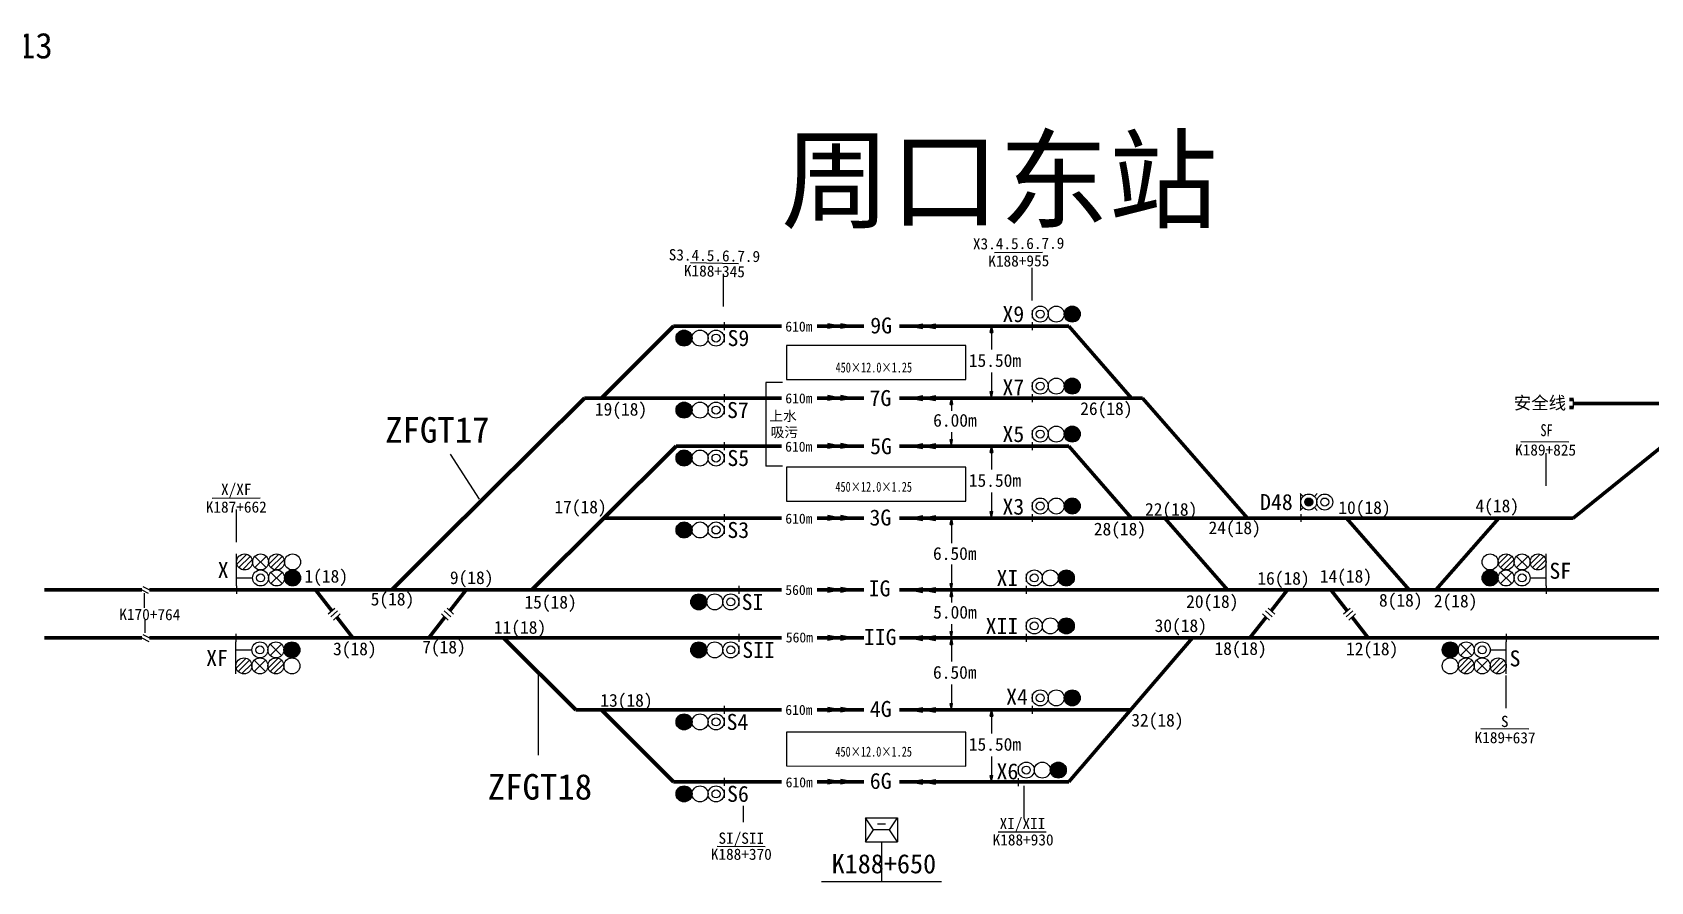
# Model space of a CAD drawing. Header units: millimetres. Extents: x -17381 to -15684, y 1883 to 2345.
# Drawn here: x -16101.4 to -16000.2, y 2022.4 to 2075.5 of the extents above; entities that cross this region are included whole.
import ezdxf
from ezdxf.enums import TextEntityAlignment as Align

# ---------------------------------------------------------------- set-up
doc = ezdxf.new("R2010")
doc.units = ezdxf.units.MM
for name, color, linetype in [('1', 1, 'Continuous'), ('D0', 7, 'Continuous'), ('供电臂', 7, 'Continuous'), ('修改', 4, 'Continuous'), ('站台', 7, 'Continuous')]:
    doc.layers.add(name, color=color, linetype=linetype)
doc.styles.get("Standard").update_dxf_attribs({"font": ''})
doc.styles.add('宋体', font='')
doc.styles.get('Standard').set_extended_font_data('SimSun')
doc.styles.get('宋体').set_extended_font_data('SimSun')

# ---------------------------------------------------------------- blocks, each defined once
blk = doc.blocks.new('Signal-Joint')
blk.add_line((0, 1), (0, -1))
blk = doc.blocks.new('Structure-Dwarf')
blk.add_line((0, -2), (0, 2))
blk = doc.blocks.new('Lights-U')
at = {"color": 50}
for p, q in [((-1.93, -0.52), (0.52, 1.93)), ((-1.41, -1.41), (1.41, 1.41)), ((-0.52, -1.93), (1.93, 0.52))]:
    blk.add_line(p, q, dxfattribs=at)
blk.add_circle((0, 0), 2, dxfattribs=at)
blk = doc.blocks.new('Lights-KDW')
for p, q in [((-1.41, -1.41), (1.41, 1.41)), ((1.41, -1.41), (-1.41, 1.41))]:
    blk.add_line(p, q)
blk.add_circle((0, 0), 2)
blk = doc.blocks.new('Lights-L')
at = {"color": 90}
blk.add_circle((0, 0), 2, dxfattribs=at)
blk = doc.blocks.new('Lights-H')
at = {"color": 10}
for radius in [2, 1.9, 1.8, 1.7, 1.6, 1.5, 1.4, 1.3, 1.2, 1.1, 1, 0.9, 0.8, 0.7, 0.6, 0.5, 0.4, 0.3, 0.2, 0.1]:
    blk.add_circle((0, 0), radius, dxfattribs=at)
blk = doc.blocks.new('Lights-B')
at = {"color": 255}
for radius in [2, 1]:
    blk.add_circle((0, 0), radius, dxfattribs=at)
blk = doc.blocks.new('Structure-4')
blk.add_line((-2, 0), (2, 0))
blk = doc.blocks.new('PM-JZ-ULH2UYB--M--A--X')
for name, p in [('Structure-Dwarf', (0, 7)), ('Lights-U', (2, 7)), ('Lights-KDW', (6, 7)), ('Lights-U', (10, 7)), ('Lights-L', (14, 7)), ('Structure-Dwarf', (0, 3)), ('Lights-B', (6, 3)), ('Lights-KDW', (10, 3)), ('Lights-H', (14, 3)), ('Structure-4', (2, 3)), ('Signal-Joint', (0, 0))]:
    blk.add_blockref(name, p)
at = {"width": 0.75}
blk.add_attdef('NAME', text='', height=2.5, dxfattribs=at).set_placement((-2, 5), align=Align.MIDDLE_RIGHT)
at = {"width": 0.75, "flags": 1}
for tag, p in [('ZB', (-2, 2)), ('DC', (-2, -1)), ('QHF', (-2, -4)), ('XHJID', (-2, -7)), ('JYJID', (-2, -10))]:
    blk.add_attdef(tag, text='', height=2.5, dxfattribs=at).set_placement(p, align=Align.MIDDLE_RIGHT)
blk = doc.blocks.new('PM-JZ-ULH2UYB--M--A-Y-S')
for name, p in [('Lights-L', (-14, 7)), ('Lights-U', (-10, 7)), ('Lights-KDW', (-6, 7)), ('Lights-U', (-2, 7)), ('Structure-Dwarf', (0, 7)), ('Lights-H', (-14, 3)), ('Lights-KDW', (-10, 3)), ('Lights-B', (-6, 3)), ('Structure-Dwarf', (0, 3)), ('Structure-4', (-2, 3)), ('Signal-Joint', (0, 0))]:
    blk.add_blockref(name, p)
at = {"width": 0.75}
blk.add_attdef('NAME', text='', height=2.5, dxfattribs=at).set_placement((2, 5), align=Align.MIDDLE_LEFT)
at = {"width": 0.75, "flags": 1}
for tag, p in [('ZB', (2, 2)), ('DC', (2, -1)), ('QHF', (2, -4)), ('XHJID', (2, -7)), ('JYJID', (2, -10))]:
    blk.add_attdef(tag, text='', height=2.5, dxfattribs=at).set_placement(p, align=Align.MIDDLE_LEFT)
blk = doc.blocks.new('PM-JZ-ULH2UYB--M--A-Y-X')
for name, p in [('Signal-Joint', (0, 0)), ('Structure-Dwarf', (0, -3)), ('Structure-4', (2, -3)), ('Lights-B', (6, -3)), ('Lights-KDW', (10, -3)), ('Lights-H', (14, -3)), ('Structure-Dwarf', (0, -7)), ('Lights-U', (2, -7)), ('Lights-KDW', (6, -7)), ('Lights-U', (10, -7)), ('Lights-L', (14, -7))]:
    blk.add_blockref(name, p)
at = {"width": 0.75}
blk.add_attdef('NAME', text='', height=2.5, dxfattribs=at).set_placement((-2, -5), align=Align.MIDDLE_RIGHT)
at = {"width": 0.75, "flags": 1}
for tag, p in [('ZB', (-2, -8)), ('DC', (-2, -11)), ('XHJID', (-2, -17)), ('QHF', (-2, -14)), ('JYJID', (-2, -20))]:
    blk.add_attdef(tag, text='', height=2.5, dxfattribs=at).set_placement(p, align=Align.MIDDLE_RIGHT)
blk = doc.blocks.new('PM-JZ-ULH2UYB--M--A--S')
for name, p in [('Signal-Joint', (0, 0)), ('Lights-H', (-14, -3)), ('Lights-KDW', (-10, -3)), ('Lights-B', (-6, -3)), ('Structure-4', (-2, -3)), ('Structure-Dwarf', (0, -3)), ('Lights-L', (-14, -7)), ('Lights-U', (-10, -7)), ('Lights-KDW', (-6, -7)), ('Lights-U', (-2, -7)), ('Structure-Dwarf', (0, -7))]:
    blk.add_blockref(name, p)
at = {"width": 0.75}
blk.add_attdef('NAME', text='', height=2.5, dxfattribs=at).set_placement((2, -5), align=Align.MIDDLE_LEFT)
at = {"width": 0.75, "flags": 1}
for tag, p in [('ZB', (2, -8)), ('DC', (2, -11)), ('QHF', (2, -14)), ('XHJID', (2, -17)), ('JYJID', (2, -20))]:
    blk.add_attdef(tag, text='', height=2.5, dxfattribs=at).set_placement(p, align=Align.MIDDLE_LEFT)
blk = doc.blocks.new('PM-CZ-HLB--M--A--S')
blk.add_line((0, -2), (0, -4))
for name, p in [('Signal-Joint', (0, 0)), ('Lights-H', (-10, -3)), ('Lights-L', (-6, -3)), ('Lights-B', (-2, -3))]:
    blk.add_blockref(name, p)
at = {"width": 0.75}
blk.add_attdef('NAME', text='', height=2.5, dxfattribs=at).set_placement((2, -3), align=Align.MIDDLE_LEFT)
at = {"width": 0.75, "flags": 1}
for tag, p in [('ZB', (2, -6)), ('DC', (2, -9)), ('QHF', (2, -12)), ('XHJID', (2, -15)), ('JYJID', (2, -18))]:
    blk.add_attdef(tag, text='', height=2.5, dxfattribs=at).set_placement(p, align=Align.MIDDLE_LEFT)
blk = doc.blocks.new('PM-CZ-HLB--M--A--X')
blk.add_line((0, 4), (0, 2))
for name, p in [('Lights-B', (2, 3)), ('Lights-L', (6, 3)), ('Lights-H', (10, 3)), ('Signal-Joint', (0, 0))]:
    blk.add_blockref(name, p)
at = {"width": 0.75}
blk.add_attdef('NAME', text='', height=2.5, dxfattribs=at).set_placement((-2, 3), align=Align.MIDDLE_RIGHT)
at = {"width": 0.75, "flags": 1}
for tag, p in [('ZB', (-2, 0)), ('DC', (-2, -3)), ('XHJID', (-2, -9)), ('QHF', (-2, -6)), ('JYJID', (-2, -12))]:
    blk.add_attdef(tag, text='', height=2.5, dxfattribs=at).set_placement(p, align=Align.MIDDLE_RIGHT)
blk = doc.blocks.new('PM-KP-')
at = {"color": 3}
blk.add_line((0, 6), (0, -6), dxfattribs=at)
at = {"width": 0.75}
for tag, p in [('NAME', (-1.5, 0)), ('KMPOST', (1.5, 0))]:
    blk.add_attdef(tag, text='', height=2, rotation=90, dxfattribs=at).set_placement(p, align=Align.MIDDLE)
at = {"width": 0.75, "flags": 1}
blk.add_attdef('KMPOSTID', text='', height=2, dxfattribs=at).set_placement((0, -8), align=Align.MIDDLE)
blk = doc.blocks.new('Lights-A')
at = {"color": 255}
blk.add_circle((0, 0), 2, dxfattribs=at)
at = {"color": 170}
for radius in [1, 0.9, 0.9, 0.8, 0.8, 0.8, 0.7, 0.6, 0.6, 0.5, 0.5, 0.5, 0.4, 0.3, 0.2, 0.1]:
    blk.add_circle((0, 0), radius, dxfattribs=at)
blk = doc.blocks.new('Lights-On')
at = {"color": 255}
for p, q in [((-1.41, 1.41), (-2.12, 2.12)), ((1.41, 1.41), (2.12, 2.12)), ((-2.12, -2.12), (-1.41, -1.41)), ((2.12, -2.12), (1.41, -1.41))]:
    blk.add_line(p, q, dxfattribs=at)
blk = doc.blocks.new('PM-DC-AB--D--A--X')
for name, p in [('Lights-On', (2, 4)), ('Structure-Dwarf', (0, 4)), ('Lights-A', (2, 4)), ('Lights-B', (6, 4)), ('Signal-Joint', (0, 0))]:
    blk.add_blockref(name, p)
at = {"width": 0.75}
blk.add_attdef('NAME', text='', height=2.5, dxfattribs=at).set_placement((-2, 4), align=Align.MIDDLE_RIGHT)
at = {"width": 0.75, "flags": 1}
for tag, p in [('ZB', (-2, 1)), ('QHF', (-2, -5)), ('DC', (-2, -2)), ('XHJID', (-2, -8)), ('JYJID', (-2, -11))]:
    blk.add_attdef(tag, text='', height=2.5, dxfattribs=at).set_placement(p, align=Align.MIDDLE_RIGHT)
blk = doc.blocks.new('34')
for p, q in [((-1, 1), (0, 1)), ((0, 1), (0, -1)), ((0, -1), (-1, -1))]:
    blk.add_line(p, q)

msp = doc.modelspace()

# ---------------------------------------------------------------- hatches: boundary and pattern name
at = {"lineweight": -3}
for points in [[(-16050.86, 2057.16), (-16051.66, 2057.31), (-16051.66, 2057.01)], [(-16050.06, 2057.16), (-16050.86, 2057.31), (-16050.86, 2057.01)], [(-16046.54, 2057.16), (-16045.74, 2057.01), (-16045.74, 2057.31)], [(-16045.74, 2057.16), (-16044.94, 2057.01), (-16044.94, 2057.31)], [(-16041.44, 2057.16), (-16041.51, 2056.76), (-16041.36, 2056.76)], [(-16041.44, 2052.66), (-16041.51, 2053.06), (-16041.36, 2053.06)], [(-16050.86, 2052.66), (-16051.66, 2052.81), (-16051.66, 2052.51)], [(-16050.06, 2052.66), (-16050.86, 2052.81), (-16050.86, 2052.51)], [(-16046.54, 2052.66), (-16045.74, 2052.51), (-16045.74, 2052.81)], [(-16045.74, 2052.66), (-16044.94, 2052.51), (-16044.94, 2052.81)], [(-16043.94, 2052.66), (-16044.02, 2052.26), (-16043.87, 2052.26)], [(-16043.94, 2049.66), (-16044.02, 2050.06), (-16043.87, 2050.06)], [(-16050.86, 2049.66), (-16051.66, 2049.81), (-16051.66, 2049.51)], [(-16050.06, 2049.66), (-16050.86, 2049.81), (-16050.86, 2049.51)], [(-16046.54, 2049.66), (-16045.74, 2049.51), (-16045.74, 2049.81)], [(-16045.74, 2049.66), (-16044.94, 2049.51), (-16044.94, 2049.81)], [(-16041.44, 2049.66), (-16041.51, 2049.26), (-16041.36, 2049.26)], [(-16050.86, 2045.16), (-16051.66, 2045.31), (-16051.66, 2045.01)], [(-16050.06, 2045.16), (-16050.86, 2045.31), (-16050.86, 2045.01)], [(-16046.54, 2045.16), (-16045.74, 2045.01), (-16045.74, 2045.31)], [(-16045.74, 2045.16), (-16044.94, 2045.01), (-16044.94, 2045.31)], [(-16043.94, 2045.16), (-16044.02, 2044.76), (-16043.87, 2044.76)], [(-16041.44, 2045.16), (-16041.51, 2045.56), (-16041.36, 2045.56)], [(-16050.86, 2040.66), (-16051.66, 2040.81), (-16051.66, 2040.51)], [(-16050.06, 2040.66), (-16050.86, 2040.81), (-16050.86, 2040.51)], [(-16046.54, 2040.66), (-16045.74, 2040.51), (-16045.74, 2040.81)], [(-16045.74, 2040.66), (-16044.94, 2040.51), (-16044.94, 2040.81)], [(-16043.94, 2040.66), (-16044.02, 2041.06), (-16043.87, 2041.06)], [(-16043.94, 2040.66), (-16044.02, 2040.26), (-16043.87, 2040.26)], [(-16050.86, 2037.66), (-16051.66, 2037.81), (-16051.66, 2037.51)], [(-16050.06, 2037.66), (-16050.86, 2037.81), (-16050.86, 2037.51)], [(-16046.54, 2037.66), (-16045.74, 2037.51), (-16045.74, 2037.81)], [(-16045.74, 2037.66), (-16044.94, 2037.51), (-16044.94, 2037.81)], [(-16043.94, 2037.66), (-16044.02, 2038.06), (-16043.87, 2038.06)], [(-16043.94, 2037.66), (-16044.02, 2037.26), (-16043.87, 2037.26)], [(-16050.86, 2033.16), (-16051.66, 2033.31), (-16051.66, 2033.01)], [(-16050.06, 2033.16), (-16050.86, 2033.31), (-16050.86, 2033.01)], [(-16046.54, 2033.16), (-16045.74, 2033.01), (-16045.74, 2033.31)], [(-16045.74, 2033.16), (-16044.94, 2033.01), (-16044.94, 2033.31)], [(-16043.94, 2033.16), (-16044.02, 2033.56), (-16043.87, 2033.56)], [(-16041.44, 2033.16), (-16041.51, 2032.76), (-16041.36, 2032.76)], [(-16050.86, 2028.66), (-16051.66, 2028.81), (-16051.66, 2028.51)], [(-16050.06, 2028.66), (-16050.86, 2028.81), (-16050.86, 2028.51)], [(-16046.54, 2028.66), (-16045.74, 2028.51), (-16045.74, 2028.81)], [(-16045.74, 2028.66), (-16044.94, 2028.51), (-16044.94, 2028.81)], [(-16041.44, 2028.66), (-16041.51, 2029.06), (-16041.36, 2029.06)]]:
    msp.add_hatch(color=0, dxfattribs=at).paths.add_polyline_path(points)

# ---------------------------------------------------------------- linework, layer by layer
at = {"color": 0, "lineweight": -3}
for p, q in [((-16058.19, 2058.38), (-16058.19, 2060.43)), ((-16038.89, 2058.77), (-16038.89, 2060.81)), ((-16051.66, 2057.31), (-16050.86, 2057.16)), ((-16050.86, 2057.16), (-16051.66, 2057.31)), ((-16051.66, 2057.31), (-16051.66, 2057.01)), ((-16050.86, 2057.16), (-16051.66, 2057.01)), ((-16050.86, 2057.31), (-16050.06, 2057.16)), ((-16050.06, 2057.16), (-16050.86, 2057.31)), ((-16050.86, 2057.31), (-16050.86, 2057.01)), ((-16050.86, 2057.16), (-16050.06, 2057.16)), ((-16050.06, 2057.16), (-16050.86, 2057.01)), ((-16046.54, 2057.16), (-16045.74, 2057.31)), ((-16045.74, 2057.16), (-16046.54, 2057.16)), ((-16045.74, 2057.01), (-16046.54, 2057.16)), ((-16046.54, 2057.16), (-16045.74, 2057.01)), ((-16045.74, 2057.16), (-16044.94, 2057.31)), ((-16045.74, 2057.01), (-16045.74, 2057.31)), ((-16044.94, 2057.01), (-16045.74, 2057.16)), ((-16045.74, 2057.16), (-16044.94, 2057.01)), ((-16044.94, 2057.01), (-16044.94, 2057.31)), ((-16041.51, 2056.76), (-16041.44, 2057.16)), ((-16041.44, 2057.16), (-16041.51, 2056.76)), ((-16041.44, 2057.16), (-16041.36, 2056.76)), ((-16041.51, 2056.76), (-16041.36, 2056.76)), ((-16041.51, 2053.06), (-16041.44, 2052.66)), ((-16041.44, 2052.66), (-16041.51, 2053.06)), ((-16041.51, 2053.06), (-16041.36, 2053.06)), ((-16041.44, 2052.66), (-16041.36, 2053.06)), ((-16051.66, 2052.81), (-16050.86, 2052.66)), ((-16050.86, 2052.66), (-16051.66, 2052.81)), ((-16051.66, 2052.81), (-16051.66, 2052.51)), ((-16050.86, 2052.66), (-16051.66, 2052.51)), ((-16050.86, 2052.81), (-16050.06, 2052.66)), ((-16050.06, 2052.66), (-16050.86, 2052.81)), ((-16050.86, 2052.81), (-16050.86, 2052.51)), ((-16050.86, 2052.66), (-16050.06, 2052.66)), ((-16050.06, 2052.66), (-16050.86, 2052.51)), ((-16046.54, 2052.66), (-16045.74, 2052.81)), ((-16045.74, 2052.66), (-16046.54, 2052.66)), ((-16045.74, 2052.51), (-16046.54, 2052.66)), ((-16046.54, 2052.66), (-16045.74, 2052.51)), ((-16045.74, 2052.66), (-16044.94, 2052.81)), ((-16045.74, 2052.51), (-16045.74, 2052.81)), ((-16044.94, 2052.51), (-16045.74, 2052.66)), ((-16045.74, 2052.66), (-16044.94, 2052.51)), ((-16044.94, 2052.51), (-16044.94, 2052.81)), ((-16044.02, 2052.26), (-16043.94, 2052.66)), ((-16043.94, 2052.66), (-16044.02, 2052.26)), ((-16044.02, 2052.26), (-16043.87, 2052.26)), ((-16043.94, 2052.66), (-16043.87, 2052.26)), ((-16044.02, 2050.06), (-16043.94, 2049.66)), ((-16043.94, 2049.66), (-16044.02, 2050.06)), ((-16044.02, 2050.06), (-16043.87, 2050.06)), ((-16043.94, 2049.66), (-16043.87, 2050.06)), ((-16051.66, 2049.81), (-16050.86, 2049.66)), ((-16050.86, 2049.66), (-16051.66, 2049.81)), ((-16051.66, 2049.81), (-16051.66, 2049.51)), ((-16050.86, 2049.66), (-16051.66, 2049.51)), ((-16050.86, 2049.81), (-16050.06, 2049.66)), ((-16050.06, 2049.66), (-16050.86, 2049.81)), ((-16050.86, 2049.81), (-16050.86, 2049.51)), ((-16050.86, 2049.66), (-16050.06, 2049.66)), ((-16050.06, 2049.66), (-16050.86, 2049.51)), ((-16046.54, 2049.66), (-16045.74, 2049.81)), ((-16045.74, 2049.66), (-16046.54, 2049.66)), ((-16045.74, 2049.51), (-16046.54, 2049.66)), ((-16046.54, 2049.66), (-16045.74, 2049.51)), ((-16045.74, 2049.66), (-16044.94, 2049.81)), ((-16045.74, 2049.51), (-16045.74, 2049.81)), ((-16044.94, 2049.51), (-16045.74, 2049.66)), ((-16045.74, 2049.66), (-16044.94, 2049.51)), ((-16044.94, 2049.51), (-16044.94, 2049.81)), ((-16041.51, 2049.26), (-16041.44, 2049.66)), ((-16041.44, 2049.66), (-16041.51, 2049.26)), ((-16041.51, 2049.26), (-16041.36, 2049.26)), ((-16041.44, 2049.66), (-16041.36, 2049.26)), ((-16006.77, 2047.17), (-16006.77, 2049.22)), ((-16088.62, 2043.64), (-16088.62, 2045.69)), ((-16051.66, 2045.31), (-16050.86, 2045.16)), ((-16050.86, 2045.16), (-16051.66, 2045.31)), ((-16051.66, 2045.31), (-16051.66, 2045.01)), ((-16050.86, 2045.16), (-16051.66, 2045.01)), ((-16050.86, 2045.31), (-16050.06, 2045.16)), ((-16050.06, 2045.16), (-16050.86, 2045.31)), ((-16050.86, 2045.31), (-16050.86, 2045.01)), ((-16050.86, 2045.16), (-16050.06, 2045.16)), ((-16050.06, 2045.16), (-16050.86, 2045.01)), ((-16046.54, 2045.16), (-16045.74, 2045.31)), ((-16045.74, 2045.16), (-16046.54, 2045.16)), ((-16045.74, 2045.01), (-16046.54, 2045.16)), ((-16046.54, 2045.16), (-16045.74, 2045.01)), ((-16045.74, 2045.16), (-16044.94, 2045.31)), ((-16045.74, 2045.01), (-16045.74, 2045.31)), ((-16044.94, 2045.01), (-16045.74, 2045.16)), ((-16045.74, 2045.16), (-16044.94, 2045.01)), ((-16044.94, 2045.01), (-16044.94, 2045.31)), ((-16044.02, 2044.76), (-16043.94, 2045.16)), ((-16043.94, 2045.16), (-16044.02, 2044.76)), ((-16043.94, 2045.16), (-16043.87, 2044.76)), ((-16041.51, 2045.56), (-16041.44, 2045.16)), ((-16041.44, 2045.16), (-16041.51, 2045.56)), ((-16041.51, 2045.56), (-16041.36, 2045.56)), ((-16041.44, 2045.16), (-16041.36, 2045.56)), ((-16044.02, 2044.76), (-16043.87, 2044.76)), ((-16051.66, 2040.81), (-16050.86, 2040.66)), ((-16050.86, 2040.66), (-16051.66, 2040.81)), ((-16051.66, 2040.81), (-16051.66, 2040.51)), ((-16050.86, 2040.81), (-16050.06, 2040.66)), ((-16050.06, 2040.66), (-16050.86, 2040.81)), ((-16050.86, 2040.81), (-16050.86, 2040.51)), ((-16046.54, 2040.66), (-16045.74, 2040.81)), ((-16045.74, 2040.66), (-16044.94, 2040.81)), ((-16045.74, 2040.51), (-16045.74, 2040.81)), ((-16044.94, 2040.51), (-16044.94, 2040.81)), ((-16044.02, 2041.06), (-16043.94, 2040.66)), ((-16043.94, 2040.66), (-16044.02, 2041.06)), ((-16044.02, 2041.06), (-16043.87, 2041.06)), ((-16043.94, 2040.66), (-16043.87, 2041.06)), ((-16094.36, 2039.55), (-16094.36, 2040.46)), ((-16050.86, 2040.66), (-16051.66, 2040.51)), ((-16050.86, 2040.66), (-16050.06, 2040.66)), ((-16050.06, 2040.66), (-16050.86, 2040.51)), ((-16045.74, 2040.66), (-16046.54, 2040.66)), ((-16045.74, 2040.51), (-16046.54, 2040.66)), ((-16046.54, 2040.66), (-16045.74, 2040.51)), ((-16044.94, 2040.51), (-16045.74, 2040.66)), ((-16045.74, 2040.66), (-16044.94, 2040.51)), ((-16044.02, 2040.26), (-16043.94, 2040.66)), ((-16043.94, 2040.66), (-16044.02, 2040.26)), ((-16044.02, 2040.26), (-16043.87, 2040.26)), ((-16043.94, 2040.66), (-16043.87, 2040.26)), ((-16094.35, 2038.77), (-16094.35, 2037.98)), ((-16051.66, 2037.81), (-16050.86, 2037.66)), ((-16050.86, 2037.66), (-16051.66, 2037.81)), ((-16051.66, 2037.81), (-16051.66, 2037.51)), ((-16050.86, 2037.81), (-16050.06, 2037.66)), ((-16050.06, 2037.66), (-16050.86, 2037.81)), ((-16050.86, 2037.81), (-16050.86, 2037.51)), ((-16046.54, 2037.66), (-16045.74, 2037.81)), ((-16045.74, 2037.66), (-16044.94, 2037.81)), ((-16045.74, 2037.51), (-16045.74, 2037.81)), ((-16044.94, 2037.51), (-16044.94, 2037.81)), ((-16044.02, 2038.06), (-16043.94, 2037.66)), ((-16043.94, 2037.66), (-16044.02, 2038.06)), ((-16044.02, 2038.06), (-16043.87, 2038.06)), ((-16043.94, 2037.66), (-16043.87, 2038.06)), ((-16050.86, 2037.66), (-16051.66, 2037.51)), ((-16050.86, 2037.66), (-16050.06, 2037.66)), ((-16050.06, 2037.66), (-16050.86, 2037.51)), ((-16045.74, 2037.66), (-16046.54, 2037.66)), ((-16045.74, 2037.51), (-16046.54, 2037.66)), ((-16046.54, 2037.66), (-16045.74, 2037.51)), ((-16044.94, 2037.51), (-16045.74, 2037.66)), ((-16045.74, 2037.66), (-16044.94, 2037.51)), ((-16044.02, 2037.26), (-16043.94, 2037.66)), ((-16043.94, 2037.66), (-16044.02, 2037.26)), ((-16044.02, 2037.26), (-16043.87, 2037.26)), ((-16043.94, 2037.66), (-16043.87, 2037.26)), ((-16009.28, 2033.27), (-16009.28, 2035.32)), ((-16051.66, 2033.31), (-16050.86, 2033.16)), ((-16050.86, 2033.16), (-16051.66, 2033.31)), ((-16051.66, 2033.31), (-16051.66, 2033.01)), ((-16050.86, 2033.16), (-16051.66, 2033.01)), ((-16050.86, 2033.31), (-16050.06, 2033.16)), ((-16050.06, 2033.16), (-16050.86, 2033.31)), ((-16050.86, 2033.31), (-16050.86, 2033.01)), ((-16050.86, 2033.16), (-16050.06, 2033.16)), ((-16050.06, 2033.16), (-16050.86, 2033.01)), ((-16046.54, 2033.16), (-16045.74, 2033.31)), ((-16045.74, 2033.16), (-16046.54, 2033.16)), ((-16045.74, 2033.01), (-16046.54, 2033.16)), ((-16046.54, 2033.16), (-16045.74, 2033.01)), ((-16045.74, 2033.16), (-16044.94, 2033.31)), ((-16045.74, 2033.01), (-16045.74, 2033.31)), ((-16044.94, 2033.01), (-16045.74, 2033.16)), ((-16045.74, 2033.16), (-16044.94, 2033.01)), ((-16044.94, 2033.01), (-16044.94, 2033.31)), ((-16044.02, 2033.56), (-16043.94, 2033.16)), ((-16043.94, 2033.16), (-16044.02, 2033.56)), ((-16044.02, 2033.56), (-16043.87, 2033.56)), ((-16043.94, 2033.16), (-16043.87, 2033.56)), ((-16041.51, 2032.76), (-16041.44, 2033.16)), ((-16041.44, 2033.16), (-16041.51, 2032.76)), ((-16041.51, 2032.76), (-16041.36, 2032.76)), ((-16041.44, 2033.16), (-16041.36, 2032.76)), ((-16051.66, 2028.81), (-16050.86, 2028.66)), ((-16050.86, 2028.66), (-16051.66, 2028.81)), ((-16051.66, 2028.81), (-16051.66, 2028.51)), ((-16050.86, 2028.66), (-16051.66, 2028.51)), ((-16050.86, 2028.81), (-16050.06, 2028.66)), ((-16050.06, 2028.66), (-16050.86, 2028.81)), ((-16050.86, 2028.81), (-16050.86, 2028.51)), ((-16050.86, 2028.66), (-16050.06, 2028.66)), ((-16050.06, 2028.66), (-16050.86, 2028.51)), ((-16046.54, 2028.66), (-16045.74, 2028.81)), ((-16045.74, 2028.66), (-16046.54, 2028.66)), ((-16045.74, 2028.51), (-16046.54, 2028.66)), ((-16046.54, 2028.66), (-16045.74, 2028.51)), ((-16045.74, 2028.66), (-16044.94, 2028.81)), ((-16045.74, 2028.51), (-16045.74, 2028.81)), ((-16044.94, 2028.51), (-16045.74, 2028.66)), ((-16045.74, 2028.66), (-16044.94, 2028.51)), ((-16044.94, 2028.51), (-16044.94, 2028.81)), ((-16041.51, 2029.06), (-16041.44, 2028.66)), ((-16041.44, 2028.66), (-16041.51, 2029.06)), ((-16041.51, 2029.06), (-16041.36, 2029.06)), ((-16041.44, 2028.66), (-16041.36, 2029.06)), ((-16039.39, 2026.37), (-16039.39, 2028.42)), ((-16056.94, 2026.14), (-16056.94, 2027.16)), ((-16049.3, 2026.42), (-16049.3, 2024.92)), ((-16048.8, 2025.67), (-16049.3, 2026.42)), ((-16049.3, 2026.42), (-16047.3, 2026.42)), ((-16049.3, 2024.92), (-16048.8, 2025.67)), ((-16047.8, 2025.67), (-16048.8, 2025.67)), ((-16048.55, 2026.04), (-16048.05, 2026.04)), ((-16047.8, 2025.67), (-16047.3, 2026.42)), ((-16047.3, 2024.92), (-16047.8, 2025.67)), ((-16047.3, 2026.42), (-16047.3, 2024.92)), ((-16049.3, 2024.92), (-16047.3, 2024.92)), ((-16048.3, 2024.92), (-16048.3, 2022.42)), ((-16052.05, 2022.42), (-16044.55, 2022.42))]:
    msp.add_line(p, q, dxfattribs=at)
at = {"color": 5, "lineweight": 70}
for p, q in [((-16061.3, 2057.16), (-16065.81, 2052.66)), ((-16036.6, 2057.16), (-16032.68, 2052.66)), ((-16066.87, 2052.66), (-16075.9, 2043.66)), ((-16032, 2052.66), (-16025.43, 2045.16)), ((-16005.06, 2052.57), (-16005.31, 2052.57)), ((-16005.31, 2052.07), (-16005.06, 2052.07)), ((-16061.13, 2049.66), (-16070.16, 2040.66)), ((-16036.6, 2049.66), (-16032.68, 2045.16)), ((-16030.6, 2045.16), (-16026.68, 2040.66)), ((-16019.26, 2045.16), (-16015.34, 2040.66)), ((-16009.74, 2045.16), (-16013.66, 2040.66)), ((-16075.9, 2043.66), (-16078.9, 2040.66))]:
    msp.add_line(p, q, dxfattribs=at)
at = {"lineweight": -3}
for p, q in [((-16054.5, 2053.64), (-16055.54, 2053.64)), ((-16055.54, 2053.64), (-16055.54, 2048.4)), ((-16054.5, 2048.4), (-16055.54, 2048.4))]:
    msp.add_line(p, q, dxfattribs=at)
at = {"color": 5, "lineweight": -3}
msp.add_line((-16075.27, 2049.16), (-16073.46, 2046.34), dxfattribs=at)
at = {"color": 7, "linetype": 'Continuous'}
for p, q in [((-16094.46, 2040.88), (-16094.05, 2040.66)), ((-16094.53, 2040.66), (-16094.13, 2040.45)), ((-16082.89, 2039.16), (-16082.48, 2039.53)), ((-16082.72, 2038.97), (-16082.31, 2039.35)), ((-16082.55, 2038.78), (-16082.14, 2039.16)), ((-16075.39, 2038.78), (-16075.8, 2039.16)), ((-16075.22, 2038.97), (-16075.63, 2039.35)), ((-16075.05, 2039.15), (-16075.46, 2039.53)), ((-16024.07, 2038.78), (-16024.49, 2039.16)), ((-16023.9, 2038.97), (-16024.31, 2039.35)), ((-16023.73, 2039.15), (-16024.15, 2039.53)), ((-16019.44, 2039.16), (-16019.03, 2039.53)), ((-16019.27, 2038.97), (-16018.86, 2039.35)), ((-16019.1, 2038.78), (-16018.69, 2039.16)), ((-16094.46, 2037.88), (-16094.05, 2037.66)), ((-16094.53, 2037.66), (-16094.09, 2037.43))]:
    msp.add_line(p, q, dxfattribs=at)
at = {"color": 1, "lineweight": 100}
for p, q in [((-16100.62, 2040.66), (-16097.62, 2040.66)), ((-16094.53, 2040.66), (-16097.62, 2040.66)), ((-16002.25, 2037.66), (-15918.09, 2037.65))]:
    msp.add_line(p, q, dxfattribs=at)
at = {"color": 5, "lineweight": 100}
for p, q in [((-16002.25, 2040.66), (-15918.09, 2040.66)), ((-16094.53, 2037.66), (-16100.62, 2037.66))]:
    msp.add_line(p, q, dxfattribs=at)
at = {"color": 1, "lineweight": -3}
for p, q in [((-16071.85, 2038.75), (-16071.85, 2038.75)), ((-16071.85, 2038.75), (-16071.85, 2038.75)), ((-16069.75, 2030.34), (-16069.75, 2035.47))]:
    msp.add_line(p, q, dxfattribs=at)
at = {"color": 1, "lineweight": 70}
for p, q in [((-16067.41, 2033.16), (-16071.92, 2037.66)), ((-16036.6, 2028.66), (-16028.88, 2037.66)), ((-16061.3, 2028.66), (-16065.81, 2033.16))]:
    msp.add_line(p, q, dxfattribs=at)
at = {"layer": '1', "color": 5, "lineweight": 100}
for p, q in [((-16094.05, 2040.66), (-16091.66, 2040.66)), ((-16091.66, 2040.66), (-16061.3, 2040.66)), ((-16061.3, 2040.66), (-16054.55, 2040.66)), ((-16052.33, 2040.66), (-16049.41, 2040.66)), ((-16047.19, 2040.66), (-16022.45, 2040.66)), ((-16022.45, 2040.66), (-16002.25, 2040.66))]:
    msp.add_line(p, q, dxfattribs=at)
at = {"layer": '1', "color": 1, "lineweight": 100}
for p, q in [((-16094.05, 2037.66), (-16091.66, 2037.66)), ((-16091.66, 2037.66), (-16061.3, 2037.66)), ((-16061.3, 2037.66), (-16054.55, 2037.66)), ((-16052.33, 2037.66), (-16049.41, 2037.66)), ((-16047.19, 2037.66), (-16022.45, 2037.66)), ((-16022.45, 2037.66), (-16002.25, 2037.66))]:
    msp.add_line(p, q, dxfattribs=at)
at = {"layer": 'D0', "color": 5}
msp.add_line((-16061.3, 2057.16), (-16061.3, 2057.16), dxfattribs=at)
at = {"layer": 'D0', "color": 5, "lineweight": 70}
for p, q in [((-16061.3, 2057.16), (-16054.55, 2057.16)), ((-16052.33, 2057.16), (-16049.41, 2057.16)), ((-16047.19, 2057.16), (-16036.6, 2057.16)), ((-16066.87, 2052.66), (-16061.3, 2052.66)), ((-16061.3, 2052.66), (-16054.55, 2052.66)), ((-16052.33, 2052.66), (-16049.41, 2052.66)), ((-16047.19, 2052.66), (-16032, 2052.66)), ((-16005.08, 2045.16), (-15996.2, 2052.32)), ((-16005.06, 2052.32), (-16003.86, 2052.32)), ((-16003.86, 2052.32), (-15995.63, 2052.32)), ((-16061.13, 2049.66), (-16054.55, 2049.66)), ((-16052.33, 2049.66), (-16049.41, 2049.66)), ((-16047.19, 2049.66), (-16036.6, 2049.66)), ((-16065.65, 2045.16), (-16061.3, 2045.16)), ((-16061.3, 2045.16), (-16054.55, 2045.16)), ((-16052.33, 2045.16), (-16049.41, 2045.16)), ((-16047.19, 2045.16), (-16022.45, 2045.16)), ((-16022.45, 2045.16), (-16005.08, 2045.16))]:
    msp.add_line(p, q, dxfattribs=at)
at = {"layer": 'D0', "color": 0}
for p, q in [((-16041.44, 2057.16), (-16041.44, 2055.69)), ((-16041.44, 2054.25), (-16041.44, 2052.66)), ((-16043.94, 2052.66), (-16043.94, 2051.87)), ((-16043.94, 2050.52), (-16043.94, 2049.66)), ((-16041.44, 2049.66), (-16041.44, 2048.19)), ((-16041.44, 2046.75), (-16041.44, 2045.16)), ((-16043.94, 2045.16), (-16043.94, 2043.58)), ((-16043.94, 2042.25), (-16043.94, 2040.66)), ((-16043.94, 2040.66), (-16043.94, 2040.66)), ((-16043.94, 2040.66), (-16043.94, 2039.87)), ((-16043.94, 2040.66), (-16043.94, 2040.66)), ((-16043.94, 2038.52), (-16043.94, 2037.66)), ((-16043.94, 2037.66), (-16043.94, 2036.19)), ((-16043.94, 2037.66), (-16043.94, 2037.66)), ((-16043.94, 2037.66), (-16043.94, 2037.66)), ((-16043.94, 2037.66), (-16043.94, 2037.66)), ((-16043.94, 2037.66), (-16043.94, 2037.66)), ((-16043.94, 2034.75), (-16043.94, 2033.16)), ((-16043.94, 2033.16), (-16043.94, 2033.16)), ((-16043.94, 2033.16), (-16043.94, 2033.16)), ((-16041.44, 2033.16), (-16041.44, 2031.69)), ((-16041.44, 2030.25), (-16041.44, 2028.66))]:
    msp.add_line(p, q, dxfattribs=at)
at = {"layer": 'D0', "color": 1, "lineweight": 70}
for p, q in [((-16067.41, 2033.16), (-16061.3, 2033.16)), ((-16061.3, 2033.16), (-16054.55, 2033.16)), ((-16052.33, 2033.16), (-16049.41, 2033.16)), ((-16047.19, 2033.16), (-16032.74, 2033.16)), ((-16061.3, 2028.66), (-16054.55, 2028.66)), ((-16052.33, 2028.66), (-16049.41, 2028.66)), ((-16047.19, 2028.66), (-16036.6, 2028.66))]:
    msp.add_line(p, q, dxfattribs=at)
at = {"layer": '站台', "color": 0, "lineweight": -3}
for p, q in [((-16054.25, 2055.95), (-16054.25, 2053.83)), ((-16043.03, 2055.95), (-16054.25, 2055.95)), ((-16043.03, 2053.83), (-16043.03, 2055.95)), ((-16054.25, 2053.83), (-16043.03, 2053.83)), ((-16054.25, 2048.34), (-16054.25, 2046.22)), ((-16043.03, 2048.34), (-16054.25, 2048.34)), ((-16043.03, 2046.22), (-16043.03, 2048.34)), ((-16054.25, 2046.22), (-16043.03, 2046.22)), ((-16054.25, 2031.77), (-16054.25, 2029.66)), ((-16043.03, 2031.77), (-16054.25, 2031.77)), ((-16043.03, 2029.65), (-16043.03, 2031.77)), ((-16054.25, 2029.66), (-16043.03, 2029.65))]:
    msp.add_line(p, q, dxfattribs=at)
at = {"layer": '站台', "color": 5, "lineweight": 70}
for p, q in [((-16082.66, 2039.36), (-16083.68, 2040.66)), ((-16075.28, 2039.36), (-16074.26, 2040.66)), ((-16023.96, 2039.36), (-16022.94, 2040.66)), ((-16019.21, 2039.36), (-16020.23, 2040.66))]:
    msp.add_line(p, q, dxfattribs=at)
at = {"layer": '站台', "color": 1, "lineweight": 70}
for p, q in [((-16081.34, 2037.67), (-16082.35, 2038.96)), ((-16076.6, 2037.66), (-16075.59, 2038.96)), ((-16025.29, 2037.66), (-16024.27, 2038.96)), ((-16017.89, 2037.67), (-16018.9, 2038.96))]:
    msp.add_line(p, q, dxfattribs=at)

# ---------------------------------------------------------------- block references
at = {"color": 5, "linetype": 'Continuous', "lineweight": 70, "xscale": -0.25, "yscale": 0.25, "zscale": 0.25, "rotation": 180}
msp.add_blockref('34', (-16005.06, 2052.32), dxfattribs=at)
at = {"layer": 'D0', "color": 0}
ref = msp.add_blockref('PM-KP-', (-16039.74, 2061.75), dxfattribs=dict(at, xscale=0.2499999999995248, yscale=0.2499999999995248, zscale=0.2499999999995248, rotation=270.4901839903767))
ref.add_attrib('NAME', 'X3.4.5.6.7.9', dxfattribs={"layer": '0', "height": 0.7, "rotation": 0.4902, "style": '宋体'}).set_placement((-16039.74, 2062.32), align=Align.MIDDLE)
ref.add_attrib('KMPOST', 'K188+955', dxfattribs={"layer": '0', "height": 0.7, "rotation": 0.4902, "style": '宋体'}).set_placement((-16039.73, 2061.23), align=Align.MIDDLE)
ref = msp.add_blockref('PM-KP-', (-16058.74, 2061.09), dxfattribs=dict(at, xscale=0.249999999999192, yscale=0.249999999999192, zscale=0.249999999999192, rotation=268.8207639075034))
ref.add_attrib('NAME', 'S3.4.5.6.7.9', dxfattribs={"layer": '0', "height": 0.7, "rotation": 358.8208, "style": '宋体'}).set_placement((-16058.75, 2061.57), align=Align.MIDDLE)
ref.add_attrib('KMPOST', 'K188+345', dxfattribs={"layer": '0', "height": 0.7, "rotation": 358.8208, "style": '宋体'}).set_placement((-16058.75, 2060.59), align=Align.MIDDLE)
ref = msp.add_blockref('PM-CZ-HLB--M--A--X', (-16038.89, 2057.16), dxfattribs=dict(at, xscale=0.25, yscale=0.25, zscale=0.25))
ref.add_attrib('NAME', 'X9', dxfattribs={"layer": '0', "height": 1, "style": '宋体'}).set_placement((-16039.39, 2057.91), align=Align.MIDDLE_RIGHT)
ref = msp.add_blockref('PM-CZ-HLB--M--A--S', (-16058.15, 2057.16), dxfattribs=dict(at, xscale=0.25, yscale=0.25, zscale=0.25))
ref.add_attrib('NAME', 'S9', dxfattribs={"layer": '0', "height": 1, "style": '宋体'}).set_placement((-16057.93, 2056.41), align=Align.MIDDLE_LEFT)
ref = msp.add_blockref('PM-CZ-HLB--M--A--X', (-16038.89, 2052.66), dxfattribs=dict(at, xscale=0.25, yscale=0.25, zscale=0.25))
ref.add_attrib('NAME', 'X7', dxfattribs={"layer": '0', "height": 1, "style": '宋体'}).set_placement((-16039.39, 2053.33), align=Align.MIDDLE_RIGHT)
ref = msp.add_blockref('PM-CZ-HLB--M--A--S', (-16058.15, 2052.66), dxfattribs=dict(at, xscale=0.25, yscale=0.25, zscale=0.25))
ref.add_attrib('NAME', 'S7', dxfattribs={"layer": '0', "height": 1, "style": '宋体'}).set_placement((-16057.96, 2051.91), align=Align.MIDDLE_LEFT)
ref = msp.add_blockref('PM-CZ-HLB--M--A--X', (-16038.89, 2049.66), dxfattribs=dict(at, xscale=0.25, yscale=0.25, zscale=0.25))
ref.add_attrib('NAME', 'X5', dxfattribs={"layer": '0', "height": 1, "style": '宋体'}).set_placement((-16039.39, 2050.41), align=Align.MIDDLE_RIGHT)
ref = msp.add_blockref('PM-CZ-HLB--M--A--S', (-16058.15, 2049.66), dxfattribs=dict(at, xscale=0.25, yscale=0.25, zscale=0.25))
ref.add_attrib('NAME', 'S5', dxfattribs={"layer": '0', "height": 1, "style": '宋体'}).set_placement((-16057.94, 2048.91), align=Align.MIDDLE_LEFT)
ref = msp.add_blockref('PM-KP-', (-16006.85, 2049.91), dxfattribs=dict(at, xscale=0.2499999999994646, yscale=0.2500000000013074, zscale=0.2499999999994646, rotation=269.7691467067258))
ref.add_attrib('KMPOST', 'K189+825', dxfattribs={"layer": '0', "height": 0.7, "rotation": 359.7691, "style": '宋体'}).set_placement((-16006.81, 2049.41), align=Align.MIDDLE)
ref = msp.add_blockref('PM-KP-', (-16088.63, 2046.39), dxfattribs=dict(at, xscale=0.2500000000002787, yscale=0.2500000000002787, zscale=0.2500000000002787, rotation=270.1111266496596))
ref.add_attrib('NAME', 'X/XF', dxfattribs={"layer": '0', "height": 0.7, "rotation": 0.1111, "style": '宋体'}).set_placement((-16088.63, 2046.9), align=Align.MIDDLE)
ref.add_attrib('KMPOST', 'K187+662', dxfattribs={"layer": '0', "height": 0.7, "rotation": 0.1111, "style": '宋体'}).set_placement((-16088.63, 2045.84), align=Align.MIDDLE)
ref = msp.add_blockref('PM-CZ-HLB--M--A--X', (-16038.89, 2045.16), dxfattribs=dict(at, xscale=0.25, yscale=0.25, zscale=0.25))
ref.add_attrib('NAME', 'X3', dxfattribs={"layer": '0', "height": 1, "style": '宋体'}).set_placement((-16039.39, 2045.87), align=Align.MIDDLE_RIGHT)
ref = msp.add_blockref('PM-DC-AB--D--A--X', (-16022.11, 2045.16), dxfattribs=dict(at, xscale=0.25, yscale=0.25, zscale=0.25))
ref.add_attrib('NAME', 'D48', dxfattribs={"layer": '0', "height": 1, "style": '宋体'}).set_placement((-16022.61, 2046.16), align=Align.MIDDLE_RIGHT)
ref = msp.add_blockref('PM-CZ-HLB--M--A--S', (-16058.15, 2045.16), dxfattribs=dict(at, xscale=0.25, yscale=0.25, zscale=0.25))
ref.add_attrib('NAME', 'S3', dxfattribs={"layer": '0', "height": 1, "style": '宋体'}).set_placement((-16057.94, 2044.41), align=Align.MIDDLE_LEFT)
ref = msp.add_blockref('PM-JZ-ULH2UYB--M--A--X', (-16088.61, 2040.66), dxfattribs=dict(at, xscale=0.25, yscale=0.25, zscale=0.25))
ref.add_attrib('NAME', 'X', dxfattribs={"layer": '0', "height": 1, "style": '宋体'}).set_placement((-16089.11, 2041.91), align=Align.MIDDLE_RIGHT)
ref = msp.add_blockref('PM-JZ-ULH2UYB--M--A-Y-S', (-16006.78, 2040.66), dxfattribs=dict(at, xscale=0.25, yscale=0.25, zscale=0.25))
ref.add_attrib('NAME', 'SF', dxfattribs={"layer": '0', "height": 1, "style": '宋体'}).set_placement((-16006.57, 2041.86), align=Align.MIDDLE_LEFT)
ref = msp.add_blockref('PM-CZ-HLB--M--A--X', (-16039.26, 2040.66), dxfattribs=dict(at, xscale=0.25, yscale=0.25, zscale=0.25))
ref.add_attrib('NAME', 'XI', dxfattribs={"layer": '0', "height": 1, "style": '宋体'}).set_placement((-16039.76, 2041.41), align=Align.MIDDLE_RIGHT)
ref = msp.add_blockref('PM-CZ-HLB--M--A--S', (-16057.23, 2040.66), dxfattribs=dict(at, xscale=0.25, yscale=0.25, zscale=0.25))
ref.add_attrib('NAME', 'SI', dxfattribs={"layer": '0', "height": 1, "style": '宋体'}).set_placement((-16057.05, 2039.91), align=Align.MIDDLE_LEFT)
ref = msp.add_blockref('PM-CZ-HLB--M--A--X', (-16039.26, 2037.66), dxfattribs=dict(at, xscale=0.25, yscale=0.25, zscale=0.25))
ref.add_attrib('NAME', 'XII', dxfattribs={"layer": '0', "height": 1, "style": '宋体'}).set_placement((-16039.76, 2038.41), align=Align.MIDDLE_RIGHT)
ref = msp.add_blockref('PM-JZ-ULH2UYB--M--A-Y-X', (-16088.65, 2037.66), dxfattribs=dict(at, xscale=0.25, yscale=0.25, zscale=0.25))
ref.add_attrib('NAME', 'XF', dxfattribs={"layer": '0', "height": 1, "style": '宋体'}).set_placement((-16089.15, 2036.41), align=Align.MIDDLE_RIGHT)
ref = msp.add_blockref('PM-CZ-HLB--M--A--S', (-16057.23, 2037.66), dxfattribs=dict(at, xscale=0.25, yscale=0.25, zscale=0.25))
ref.add_attrib('NAME', 'SII', dxfattribs={"layer": '0', "height": 1, "style": '宋体'}).set_placement((-16057.01, 2036.91), align=Align.MIDDLE_LEFT)
ref = msp.add_blockref('PM-JZ-ULH2UYB--M--A--S', (-16009.27, 2037.66), dxfattribs=dict(at, xscale=0.25, yscale=0.25, zscale=0.25))
ref.add_attrib('NAME', 'S', dxfattribs={"layer": '0', "height": 1, "style": '宋体'}).set_placement((-16009.06, 2036.38), align=Align.MIDDLE_LEFT)
ref = msp.add_blockref('PM-CZ-HLB--M--A--X', (-16038.89, 2033.16), dxfattribs=dict(at, xscale=0.25, yscale=0.25, zscale=0.25))
ref.add_attrib('NAME', 'X4', dxfattribs={"layer": '0', "height": 1, "style": '宋体'}).set_placement((-16039.16, 2033.98), align=Align.MIDDLE_RIGHT)
ref = msp.add_blockref('PM-CZ-HLB--M--A--S', (-16058.15, 2033.16), dxfattribs=dict(at, xscale=0.25, yscale=0.25, zscale=0.25))
ref.add_attrib('NAME', 'S4', dxfattribs={"layer": '0', "height": 1, "style": '宋体'}).set_placement((-16057.99, 2032.41), align=Align.MIDDLE_LEFT)
ref = msp.add_blockref('PM-KP-', (-16009.36, 2031.96), dxfattribs=dict(at, xscale=0.2500000000004216, yscale=0.2499999999986358, zscale=0.2500000000004216, rotation=269.5544511742869))
ref.add_attrib('NAME', 'S', dxfattribs={"layer": '0', "height": 0.7, "rotation": 359.5545, "style": '宋体'}).set_placement((-16009.36, 2032.44), align=Align.MIDDLE)
ref.add_attrib('KMPOST', 'K189+637', dxfattribs={"layer": '0', "height": 0.7, "rotation": 359.5545, "style": '宋体'}).set_placement((-16009.34, 2031.42), align=Align.MIDDLE)
ref = msp.add_blockref('PM-CZ-HLB--M--A--X', (-16039.76, 2028.65), dxfattribs=dict(at, xscale=0.25, yscale=0.25, zscale=0.25))
ref.add_attrib('NAME', 'X6', dxfattribs={"layer": '0', "height": 1, "style": '宋体'}).set_placement((-16039.76, 2029.32), align=Align.MIDDLE_RIGHT)
ref = msp.add_blockref('PM-CZ-HLB--M--A--S', (-16058.15, 2028.66), dxfattribs=dict(at, xscale=0.25, yscale=0.25, zscale=0.25))
ref.add_attrib('NAME', 'S6', dxfattribs={"layer": '0', "height": 1, "style": '宋体'}).set_placement((-16057.96, 2027.91), align=Align.MIDDLE_LEFT)
ref = msp.add_blockref('PM-KP-', (-16039.51, 2025.52), dxfattribs=dict(at, xscale=0.25, yscale=0.25, zscale=0.25, rotation=270))
ref.add_attrib('NAME', 'XI/XII', dxfattribs={"layer": '0', "height": 0.7, "style": '宋体'}).set_placement((-16039.5, 2026), align=Align.MIDDLE)
ref.add_attrib('KMPOST', 'K188+930', dxfattribs={"layer": '0', "height": 0.7, "style": '宋体'}).set_placement((-16039.46, 2025.03), align=Align.MIDDLE)
ref = msp.add_blockref('PM-KP-', (-16057.08, 2024.61), dxfattribs=dict(at, xscale=0.2499999999999775, yscale=0.250000000001819, zscale=0.2499999999999775, rotation=269.8839175372624))
ref.add_attrib('NAME', 'SI/SII', dxfattribs={"layer": '0', "height": 0.7, "rotation": 359.8839, "style": '宋体'}).set_placement((-16057.07, 2025.08), align=Align.MIDDLE)
ref.add_attrib('KMPOST', 'K188+370', dxfattribs={"layer": '0', "height": 0.7, "rotation": 359.8839, "style": '宋体'}).set_placement((-16057.07, 2024.13), align=Align.MIDDLE)

# ---------------------------------------------------------------- texts
at = {"color": 0, "linetype": 'ByBlock', "style": '宋体'}
for s, p in [('610m', (-16054.32, 2056.82)), ('610m', (-16054.32, 2052.33)), ('上水', (-16055.31, 2051.23)), ('吸污', (-16055.23, 2050.21)), ('610m', (-16054.33, 2049.31)), ('610m', (-16054.32, 2044.81)), ('560m', (-16054.32, 2040.35)), ('560m', (-16054.29, 2037.38)), ('610m', (-16054.32, 2032.85)), ('610m', (-16054.3, 2028.32))]:
    msp.add_text(s, height=0.625, dxfattribs=at).set_placement(p)
at = {"color": 0, "linetype": 'ByBlock', "lineweight": -2, "style": '宋体'}
for s, p in [('9G', (-16049.01, 2056.7)), ('7G', (-16049.06, 2052.16)), ('5G', (-16049.02, 2049.15)), ('3G', (-16049.06, 2044.69)), ('IG', (-16049.11, 2040.26)), ('IIG', (-16049.41, 2037.22)), ('4G', (-16049.04, 2032.72)), ('6G', (-16049.04, 2028.22))]:
    msp.add_text(s, height=1, dxfattribs=at).set_placement(p)
at = {"color": 0, "width": 0.75}
for p in [(-16051.18, 2054.26), (-16051.19, 2046.8), (-16051.19, 2030.24)]:
    msp.add_text('450×12.0×1.25', height=0.625, dxfattribs=at).set_placement(p)
at = {"color": 0, "lineweight": 70, "style": '宋体'}
msp.add_text('19(18)', height=0.8, dxfattribs=at).set_placement((-16066.22, 2051.56))
at = {"color": 0, "style": '宋体'}
for s, p in [('26(18)', (-16035.89, 2051.6)), ('17(18)', (-16068.75, 2045.45)), ('22(18)', (-16031.84, 2045.3)), ('10(18)', (-16019.76, 2045.41)), ('4(18)', (-16011.19, 2045.52)), ('28(18)', (-16035.04, 2044.07)), ('24(18)', (-16027.87, 2044.15)), ('1(18)', (-16084.37, 2041.12)), ('9(18)', (-16075.28, 2041.03)), ('16(18)', (-16024.82, 2040.99)), ('14(18)', (-16020.92, 2041.12)), ('5(18)', (-16080.23, 2039.69)), ('15(18)', (-16070.62, 2039.5)), ('20(18)', (-16029.27, 2039.54)), ('8(18)', (-16017.22, 2039.62)), ('2(18)', (-16013.79, 2039.57)), ('11(18)', (-16072.53, 2037.92)), ('30(18)', (-16031.24, 2038.03)), ('3(18)', (-16082.58, 2036.58)), ('7(18)', (-16077.01, 2036.69)), ('18(18)', (-16027.5, 2036.6)), ('12(18)', (-16019.28, 2036.58)), ('13(18)', (-16065.88, 2033.36)), ('32(18)', (-16032.7, 2032.12))]:
    msp.add_text(s, height=0.8, dxfattribs=at).set_placement(p)
at = {"color": 5, "linetype": 'ByBlock', "lineweight": -2, "style": '宋体'}
msp.add_text('ZFGT17', height=1.6, dxfattribs=at).set_placement((-16079.33, 2049.87))
at = {"color": 0, "width": 0.75}
msp.add_text('SF', height=0.75, rotation=358.8763, dxfattribs=at).set_placement((-16007.14, 2050.28))
at = {"color": 1, "linetype": 'ByBlock', "lineweight": -2, "style": '宋体'}
msp.add_text('ZFGT18', height=1.6, dxfattribs=at).set_placement((-16072.92, 2027.55))
at = {"color": 0, "style": '宋体'}
msp.add_text('K188+650', height=1.2, dxfattribs=at).set_placement((-16048.16, 2022.94), align=Align.CENTER)
at = {"color": 1, "lineweight": -3, "insert": (-16106.63, 2075.5), "char_height": 1.6, "width": 7.1283, "attachment_point": 1}
msp.add_mtext('ZYGT13', dxfattribs=at)
at = {"layer": 'D0', "color": 0, "style": '宋体'}
msp.add_text('周口东站', height=5, dxfattribs=at).set_placement((-16054.58, 2063.81))
for s, p in [('15.50m', (-16041.22, 2054.61)), ('6.00m', (-16043.72, 2050.87)), ('15.50m', (-16041.22, 2047.11)), ('6.50m', (-16043.73, 2042.54)), ('5.00m', (-16043.72, 2038.87)), ('6.50m', (-16043.73, 2035.11)), ('15.50m', (-16041.22, 2030.61))]:
    msp.add_text(s, height=0.8, dxfattribs=at).set_placement(p, align=Align.CENTER)
at = {"layer": '供电臂', "color": 7, "lineweight": -3, "style": '宋体'}
msp.add_text('K170+764', height=0.7, rotation=359.623, dxfattribs=at).set_placement((-16095.94, 2038.79))
at = {"layer": '修改', "color": 0, "style": '宋体'}
msp.add_text('安全线', height=0.8, dxfattribs=at).set_placement((-16008.8, 2051.96))

doc.saveas('drawing.dxf')
